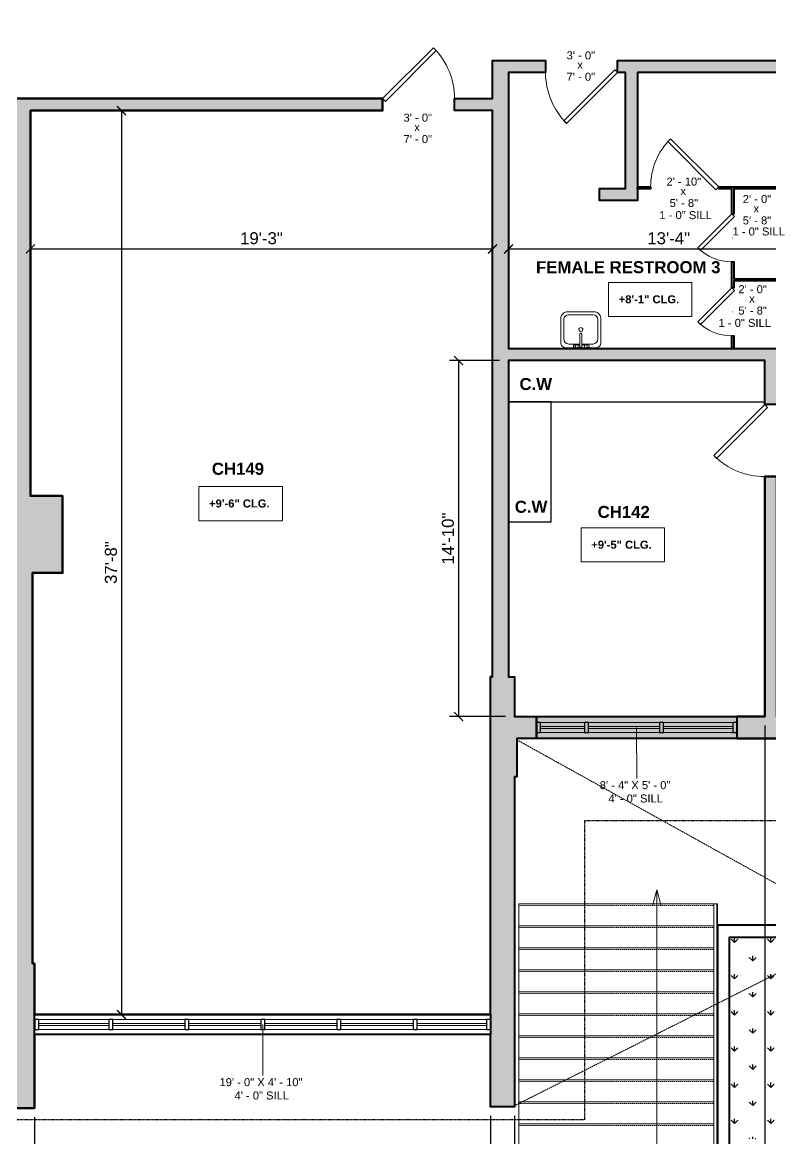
# Model space of a CAD drawing. Header units: inches. Extents: x -2078 to 106214, y -964 to 6385.
# Drawn here: x 26511 to 26885, y 3656 to 4214 of the extents above; entities that cross this region are included whole.
import ezdxf

# ---------------------------------------------------------------- set-up
doc = ezdxf.new("R2010")
doc.units = ezdxf.units.IN
doc.header["$MEASUREMENT"] = 0
doc.linetypes.add('HIDDEN2', pattern=[0.1875, 0.125, -0.0625])
doc.linetypes.add('Overhead 1_16_', pattern=[0.101562, 0.0625, -0.039062])
for name, color, linetype, lineweight in [('A-ANNO', 2, 'Continuous', 5), ('A-ANNO-DIMS', 1, 'Continuous', 9), ('A-CASE', 4, 'Continuous', 9), ('A-DOOR', 1, 'Continuous', 18), ('A-FIXT', 150, 'Continuous', 9), ('A-GLAZ-CURT', 52, 'Continuous', 9), ('A-GLAZ-CWMG', 51, 'Continuous', 9), ('A-HIDDEN', 2, 'HIDDEN2', 18), ('A-RAILING', 4, 'Continuous', 9), ('A-STRS', 4, 'Continuous', 9), ('A-WALL', 3, 'Continuous', 40), ('A-WINDOWS', 2, 'Continuous', 18), ('Q-CASE', 4, 'Continuous', 30)]:
    doc.layers.add(name, color=color, linetype=linetype, lineweight=lineweight)
doc.layers.add('A-HATCH', color=9, linetype='Continuous')
doc.styles.add('Arial_1', font='arial.ttf', dxfattribs={"height": 0.0625})
doc.styles.add('Arial_2', font='arial.ttf', dxfattribs={"height": 3})
doc.styles.add('Arial_B', font='arialbd.ttf', dxfattribs={"height": 4.5})
doc.styles.add('Arial_B_1', font='arialbd.ttf', dxfattribs={"height": 3})
doc.styles.add('JC', font='arial.ttf', dxfattribs={"height": 0.125})
doc.dimstyles.new('JC-DIMS', dxfattribs={"dimtxt": 0.125, "dimasz": 0.09375, "dimexe": 0.09375, "dimexo": 0.09375, "dimgap": 0.046875, "dimtad": 1, "dimdec": 1, "dimzin": 0, "dimdsep": 46, "dimlunit": 4, "dimtxsty": 'JC', "dimblk": 'ARCHTICK', "dimcen": 0.09, "dimclrd": 1, "dimclre": 1, "dimclrt": 256, "dimadec": 0, "dimazin": 0, "dimtfac": 1, "dimtdec": 1, "dimtofl": 0, "dimtmove": 1, "dimatfit": 3, "dimfxl": 1, "dimtolj": 1, "dimtzin": 0, "dimarcsym": 0})

# ---------------------------------------------------------------- blocks, each defined once
blk = doc.blocks.new('JC_DOOR_SINGLE PANEL - SINGLE DOOR-1525208-3RD FL')
at = {"layer": 'A-DOOR', "lineweight": 30}
for p, q in [((-8.87, -27.04), (16.59, -1.59)), ((18, -3), (-7.46, -28.46)), ((16.59, -1.59), (18, -3)), ((-7.46, -28.46), (-8.87, -27.04))]:
    blk.add_line(p, q, dxfattribs=at)
at = {"layer": 'A-DOOR', "lineweight": 9}
blk.add_arc((18, -3), 36, 180, 225, dxfattribs=at)
blk = doc.blocks.new('System Panel - Glazed-1584002-3RD FL')
at = {"layer": 'A-GLAZ-CURT', "lineweight": 18}
for p, q in [((11, 0.5), (-11, 0.5)), ((-11, 0.5), (-11, -0.5)), ((11, -0.5), (11, 0.5)), ((-11, -0.5), (11, -0.5))]:
    blk.add_line(p, q, dxfattribs=at)
blk = doc.blocks.new('JC_DOOR_SINGLE PANEL - SINGLE DOOR-1574504-3RD FL')
at = {"layer": 'A-DOOR', "lineweight": 30}
for p, q in [((-7.46, 28.46), (-8.87, 27.04)), ((18, 3), (-7.46, 28.46)), ((-8.87, 27.04), (16.59, 1.59)), ((16.59, 1.59), (18, 3))]:
    blk.add_line(p, q, dxfattribs=at)
at = {"layer": 'A-DOOR', "lineweight": 9}
blk.add_arc((18, 3), 36, 135, 180, dxfattribs=at)
blk = doc.blocks.new('System Panel - Glazed-1685062-3RD FL')
at = {"layer": 'A-GLAZ-CURT', "lineweight": 18}
for p, q in [((17.5, 0.5), (-17.5, 0.5)), ((-17.5, 0.5), (-17.5, -0.5)), ((17.5, -0.5), (17.5, 0.5)), ((-17.5, -0.5), (17.5, -0.5))]:
    blk.add_line(p, q, dxfattribs=at)
blk = doc.blocks.new('Instance - Opening - 16_ x 24_-1583730-3RD FL')
at = {"layer": 'A-WINDOWS'}
for p, q in [((-50, -5.5), (-50, 5.5)), ((-50, 5.5), (50, 5.5)), ((50, 5.5), (50, -5.5)), ((50, -5.5), (-50, -5.5))]:
    blk.add_line(p, q, dxfattribs=at)
blk = doc.blocks.new('System Panel - Glazed-1584003-3RD FL')
at = {"layer": 'A-GLAZ-CURT', "lineweight": 18}
for p, q in [((17.75, 0.5), (-17.75, 0.5)), ((-17.75, 0.5), (-17.75, -0.5)), ((17.75, -0.5), (17.75, 0.5)), ((-17.75, -0.5), (17.75, -0.5))]:
    blk.add_line(p, q, dxfattribs=at)
blk = doc.blocks.new('System Panel - Glazed-1584004-3RD FL')
at = {"layer": 'A-GLAZ-CURT', "lineweight": 18}
for p, q in [((17.25, 0.5), (-17.25, 0.5)), ((-17.25, 0.5), (-17.25, -0.5)), ((17.25, -0.5), (17.25, 0.5)), ((-17.25, -0.5), (17.25, -0.5))]:
    blk.add_line(p, q, dxfattribs=at)
blk = doc.blocks.new('Rectangular Mullion - 2_5_ x 5_ rectangular-V2-3RD FL')
at = {"layer": 'A-GLAZ-CWMG', "lineweight": 30}
for p, q in [((0, 2.5), (-2, 2.5)), ((-2, 2.5), (-2, -2.5)), ((0, -2.5), (0, 2.5)), ((-2, -2.5), (0, -2.5))]:
    blk.add_line(p, q, dxfattribs=at)
blk = doc.blocks.new('Rectangular Mullion - 2_5_ x 5_ rectangular-V3-3RD FL')
at = {"layer": 'A-GLAZ-CWMG', "lineweight": 30}
for p, q in [((-2, 2.5), (0, 2.5)), ((-2, -2.5), (-2, 2.5)), ((0, 2.5), (0, -2.5)), ((0, -2.5), (-2, -2.5))]:
    blk.add_line(p, q, dxfattribs=at)
blk = doc.blocks.new('Rectangular Mullion - 2_5_ x 5_ rectangular-1583997-3RD FL')
at = {"layer": 'A-GLAZ-CWMG'}
for p, q in [((685.36, -233.93), (663.36, -233.93)), ((685.36, -238.93), (663.36, -238.93))]:
    blk.add_line(p, q, dxfattribs=at)
blk = doc.blocks.new('Rectangular Mullion - 2_5_ x 5_ rectangular-V4-3RD FL')
at = {"layer": 'A-GLAZ-CWMG', "lineweight": 30}
for p, q in [((-1, 2.5), (1, 2.5)), ((-1, -2.5), (-1, 2.5)), ((1, 2.5), (1, -2.5)), ((1, -2.5), (-1, -2.5))]:
    blk.add_line(p, q, dxfattribs=at)
blk = doc.blocks.new('Rectangular Mullion - 2_5_ x 5_ rectangular-1583998-3RD FL')
at = {"layer": 'A-GLAZ-CWMG'}
for p, q in [((722.86, -233.93), (687.36, -233.93)), ((722.86, -238.93), (687.36, -238.93))]:
    blk.add_line(p, q, dxfattribs=at)
blk = doc.blocks.new('Rectangular Mullion - 2_5_ x 5_ rectangular-1583999-3RD FL')
at = {"layer": 'A-GLAZ-CWMG'}
for p, q in [((759.36, -233.93), (724.86, -233.93)), ((759.36, -238.93), (724.86, -238.93))]:
    blk.add_line(p, q, dxfattribs=at)
blk = doc.blocks.new('Instance - Opening - 16_ x 24_-1685098-3RD FL')
at = {"layer": 'A-WINDOWS'}
for p, q in [((-114, -5), (-114, 5)), ((-114, 5), (114, 5)), ((114, 5), (114, -5)), ((114, -5), (-114, -5))]:
    blk.add_line(p, q, dxfattribs=at)
blk = doc.blocks.new('System Panel - Glazed-1685063-3RD FL')
at = {"layer": 'A-GLAZ-CURT', "lineweight": 18}
for p, q in [((18, 0.5), (-18, 0.5)), ((-18, 0.5), (-18, -0.5)), ((18, -0.5), (18, 0.5)), ((-18, -0.5), (18, -0.5))]:
    blk.add_line(p, q, dxfattribs=at)
blk = doc.blocks.new('System Panel - Glazed-1685064-3RD FL')
at = {"layer": 'A-GLAZ-CURT', "lineweight": 18}
for p, q in [((17.375, 0.5), (-17.375, 0.5)), ((-17.375, 0.5), (-17.375, -0.5)), ((17.375, -0.5), (17.375, 0.5)), ((-17.375, -0.5), (17.375, -0.5))]:
    blk.add_line(p, q, dxfattribs=at)
blk = doc.blocks.new('Rectangular Mullion - 2_5_ x 5_ rectangular-1685065-3RD FL')
at = {"layer": 'A-GLAZ-CWMG', "lineweight": 30}
for p, q in [((0, 2.5), (-2, 2.5)), ((-2, 2.5), (-2, -2.5)), ((0, -2.5), (0, 2.5)), ((-2, -2.5), (0, -2.5))]:
    blk.add_line(p, q, dxfattribs=at)
blk = doc.blocks.new('Rectangular Mullion - 2_5_ x 5_ rectangular-1685066-3RD FL')
at = {"layer": 'A-GLAZ-CWMG', "lineweight": 30}
for p, q in [((-2, 2.5), (0, 2.5)), ((-2, -2.5), (-2, 2.5)), ((0, 2.5), (0, -2.5)), ((0, -2.5), (-2, -2.5))]:
    blk.add_line(p, q, dxfattribs=at)
blk = doc.blocks.new('Rectangular Mullion - 2_5_ x 5_ rectangular-1575378-3RD FL')
at = {"layer": 'A-GLAZ-CWMG'}
for p, q in [((206.91, 464.57), (171.91, 464.57)), ((206.91, 459.57), (171.91, 459.57))]:
    blk.add_line(p, q, dxfattribs=at)
blk = doc.blocks.new('Rectangular Mullion - 2_5_ x 5_ rectangular-1685061-3RD FL')
at = {"layer": 'A-GLAZ-CWMG', "lineweight": 30}
for p, q in [((-1, 2.5), (1, 2.5)), ((-1, -2.5), (-1, 2.5)), ((1, 2.5), (1, -2.5)), ((1, -2.5), (-1, -2.5))]:
    blk.add_line(p, q, dxfattribs=at)
blk = doc.blocks.new('Rectangular Mullion - 2_5_ x 5_ rectangular-1573216-3RD FL')
at = {"layer": 'A-GLAZ-CWMG'}
for p, q in [((-474.91, 464.57), (-510.91, 464.57)), ((-474.91, 459.57), (-510.91, 459.57))]:
    blk.add_line(p, q, dxfattribs=at)
blk = doc.blocks.new('Rectangular Mullion - 2_5_ x 5_ rectangular-1587141-3RD FL')
at = {"layer": 'A-GLAZ-CWMG'}
for p, q in [((636.36, -382.43), (601.61, -382.43)), ((636.36, -387.43), (601.61, -387.43))]:
    blk.add_line(p, q, dxfattribs=at)
blk = doc.blocks.new('Top Rail Type - Top Rail_Internal_-1593777-3RD FL')
at = {"layer": 'A-RAILING'}
for p, q in [((750.01, -324.59), (750.01, -467.59)), ((751.51, -467.59), (751.51, -324.59))]:
    blk.add_line(p, q, dxfattribs=at)
at = {"layer": 'A-RAILING', "flags": 128}
for points in [[(750.68, -324.59), (750.76, -324.59), (750.84, -324.59)], [(750.84, -467.59), (750.76, -467.59), (750.68, -467.59)]]:
    blk.add_lwpolyline(points, dxfattribs=at)
blk = doc.blocks.new('Top Rail Type - Top Rail_Internal_-V6-3RD FL')
at = {"layer": 'A-RAILING'}
for p, q in [((751.51, -324.59), (750.01, -324.59)), ((750.01, -324.59), (750.01, -467.59)), ((751.51, -324.59), (751.51, -467.59)), ((751.51, -467.59), (750.01, -467.59))]:
    blk.add_line(p, q, dxfattribs=at)
blk = doc.blocks.new('JC_VANITY SINK - VANITY SINK-1366814-3RD FL')
at = {"layer": 'A-FIXT'}
for p, q in [((8.12, 7.09), (-6.88, 7.09)), ((3.62, 7.09), (-2.88, 7.09)), ((-2.88, 5.59), (0.12, 5.59)), ((0.12, 6.33), (0.12, 0.22)), ((1.12, 6.33), (1.12, 0.22)), ((1.12, 5.59), (3.62, 5.59)), ((-9.38, 4.59), (-9.38, -6.91)), ((-7.88, 2.72), (-7.88, -6.91)), ((0.12, 5.22), (-5.38, 5.22)), ((6.62, 5.22), (1.12, 5.22)), ((9.12, -6.91), (9.12, 2.72)), ((10.62, -6.91), (10.62, 4.59)), ((-6.06, -10.91), (7.3, -10.91)), ((-5.38, -9.41), (6.62, -9.41))]:
    blk.add_line(p, q, dxfattribs=at)
for centre, radius, start, end in [((-6.88, 4.59), 2.5, 90, 180), ((-2.88, 6.34), 0.75, 90, 270), ((-1.88, 6.34), 0.75, 360, 180), ((-1.88, 6.34), 0.75, 180, 0), ((0.62, 6.33), 0.5, 360, 180), ((2.62, 6.34), 0.75, 360, 180), ((2.62, 6.34), 0.75, 180, 360), ((3.62, 6.34), 0.75, 270, 90), ((8.12, 4.59), 2.5, 360, 90), ((-5.38, 2.72), 2.5, 90, 180), ((0.62, 0.22), 0.5, 180, 0), ((6.62, 2.72), 2.5, 0, 90), ((0.62, -2), 1, 360, 180), ((0.62, -2), 1, 180, 0), ((-5.91, -7.4), 3.51, 171.8503, 267.5498), ((-5.38, -6.91), 2.5, 180, 270), ((6.62, -6.91), 2.5, 270, 0), ((7.15, -7.4), 3.51, 272.4502, 8.1497)]:
    blk.add_arc(centre, radius, start, end, dxfattribs=at)
blk = doc.blocks.new('JC_SINGLE DOOR-NO TRIM - SINGLE DOOR-1686911-3RD FL')
at = {"layer": 'A-DOOR', "lineweight": 30}
for p, q in [((-4.97, 17.47), (-6.38, 16.06)), ((12, 0.5), (-4.97, 17.47)), ((-6.38, 16.06), (10.59, -0.91)), ((10.59, -0.91), (12, 0.5))]:
    blk.add_line(p, q, dxfattribs=at)
at = {"layer": 'A-DOOR', "lineweight": 9}
blk.add_arc((12, 0.5), 24, 135, 180, dxfattribs=at)
blk = doc.blocks.new('JC_SINGLE DOOR-NO TRIM - SINGLE DOOR-1694835-3RD FL')
at = {"layer": 'A-DOOR', "lineweight": 30}
for p, q in [((-7.04, 24.54), (-8.46, 23.13)), ((-8.46, 23.13), (15.59, -0.91)), ((17, 0.5), (-7.04, 24.54)), ((15.59, -0.91), (17, 0.5))]:
    blk.add_line(p, q, dxfattribs=at)
at = {"layer": 'A-DOOR', "lineweight": 9}
blk.add_arc((17, 0.5), 34, 135, 180, dxfattribs=at)
blk = doc.blocks.new('Casework 28 - Casework 10-1695143-3RD FL')
at = {"layer": 'Q-CASE'}
for p, q in [((-550.13, -175.67), (-678.13, -175.67)), ((-678.13, -175.67), (-678.13, -196.26)), ((-550.13, -196.26), (-550.13, -175.67)), ((-678.13, -196.26), (-550.13, -196.26))]:
    blk.add_line(p, q, dxfattribs=at)
blk = doc.blocks.new('Casework 29 - Casework 10-1695211-3RD FL')
at = {"layer": 'Q-CASE'}
for p, q in [((-619.95, -178.4), (-679.97, -178.4)), ((-679.97, -178.4), (-679.97, -199.67)), ((-619.95, -199.67), (-619.95, -178.4)), ((-679.97, -199.67), (-619.95, -199.67))]:
    blk.add_line(p, q, dxfattribs=at)
blk = doc.blocks.new('_ArchTick')
at = {"color": 0, "linetype": 'ByBlock', "const_width": 0.15}
blk.add_lwpolyline([(-0.5, -0.5), (0.5, 0.5)], dxfattribs=at)
blk = doc.blocks.new('*D775')
at = {"layer": 'A-ANNO-DIMS', "color": 1, "lineweight": -2, "transparency": 16777216}
for p, q in [((26882.32, 3862.52), (26882.32, 3379.5)), ((26757.32, 3667.5), (26757.32, 3379.5)), ((26757.32, 3384), (26882.32, 3384))]:
    blk.add_line(p, q, dxfattribs=at)
at = {"layer": 'Defpoints', "color": 0, "transparency": 16777216}
for p in [(26882.32, 3867.02), (26757.32, 3672), (26882.32, 3384)]:
    blk.add_point(p, dxfattribs=at)
at = {"layer": 'A-ANNO-DIMS', "color": 1, "lineweight": -2, "transparency": 16777216, "xscale": 4.5, "yscale": 4.5, "zscale": 4.5, "rotation": 180}
blk.add_blockref('_ArchTick', (26757.32, 3384), dxfattribs=at)
at = {"layer": 'A-ANNO-DIMS', "color": 1, "lineweight": -2, "transparency": 16777216, "xscale": 4.5, "yscale": 4.5, "zscale": 4.5}
blk.add_blockref('_ArchTick', (26882.32, 3384), dxfattribs=at)
at = {"layer": 'A-ANNO-DIMS', "transparency": 16777216, "insert": (26819.82, 3389.32), "char_height": 6, "width": 0.4874, "attachment_point": 5, "style": 'JC'}
blk.add_mtext('\\A1;10\'-5"', dxfattribs=at)
blk = doc.blocks.new('*D777')
at = {"layer": 'A-ANNO-DIMS', "color": 1, "lineweight": -2, "transparency": 16777216}
for p, q in [((26745.32, 3667.5), (26745.32, 3379.5)), ((26517.32, 3666.69), (26517.32, 3379.5)), ((26517.32, 3384), (26745.32, 3384))]:
    blk.add_line(p, q, dxfattribs=at)
at = {"layer": 'Defpoints', "color": 0, "transparency": 16777216}
for p in [(26517.32, 3671.19), (26745.32, 3672), (26745.32, 3384)]:
    blk.add_point(p, dxfattribs=at)
at = {"layer": 'A-ANNO-DIMS', "color": 1, "lineweight": -2, "transparency": 16777216, "xscale": 4.5, "yscale": 4.5, "zscale": 4.5, "rotation": 180}
blk.add_blockref('_ArchTick', (26517.32, 3384), dxfattribs=at)
at = {"layer": 'A-ANNO-DIMS', "color": 1, "lineweight": -2, "transparency": 16777216, "xscale": 4.5, "yscale": 4.5, "zscale": 4.5}
blk.add_blockref('_ArchTick', (26745.32, 3384), dxfattribs=at)
at = {"layer": 'A-ANNO-DIMS', "transparency": 16777216, "insert": (26631.32, 3389.32), "char_height": 6, "width": 0.4874, "attachment_point": 5, "style": 'JC'}
blk.add_mtext("\\A1;19'", dxfattribs=at)
blk = doc.blocks.new('*D805')
at = {"layer": 'A-ANNO-DIMS', "color": 1, "lineweight": -2, "transparency": 16777216}
for p, q in [((26754.32, 4102.01), (26754.32, 4096.36)), ((26754.32, 4100.86), (26914.32, 4100.86)), ((26914.32, 4102.01), (26914.32, 4096.36))]:
    blk.add_line(p, q, dxfattribs=at)
at = {"layer": 'Defpoints', "color": 0, "transparency": 16777216}
for p in [(26754.32, 4106.51), (26914.32, 4106.51), (26914.32, 4100.86)]:
    blk.add_point(p, dxfattribs=at)
at = {"layer": 'A-ANNO-DIMS', "color": 1, "lineweight": -2, "transparency": 16777216, "xscale": 4.5, "yscale": 4.5, "zscale": 4.5, "rotation": 180}
blk.add_blockref('_ArchTick', (26754.32, 4100.86), dxfattribs=at)
at = {"layer": 'A-ANNO-DIMS', "color": 1, "lineweight": -2, "transparency": 16777216, "xscale": 4.5, "yscale": 4.5, "zscale": 4.5}
blk.add_blockref('_ArchTick', (26914.32, 4100.86), dxfattribs=at)
at = {"layer": 'A-ANNO-DIMS', "transparency": 16777216, "insert": (26834.32, 4106.17), "char_height": 6, "width": 0.4874, "attachment_point": 5, "style": 'JC'}
blk.add_mtext('\\A1;13\'-4"', dxfattribs=at)
blk = doc.blocks.new('*D813')
at = {"layer": 'A-ANNO-DIMS', "color": 1, "lineweight": -2, "transparency": 16777216}
for p, q in [((26515.32, 4102.01), (26515.32, 4096.36)), ((26515.32, 4100.86), (26746.32, 4100.86)), ((26746.32, 4102.01), (26746.32, 4096.36))]:
    blk.add_line(p, q, dxfattribs=at)
at = {"layer": 'Defpoints', "color": 0, "transparency": 16777216}
for p in [(26515.32, 4106.51), (26746.32, 4106.51), (26746.32, 4100.86)]:
    blk.add_point(p, dxfattribs=at)
at = {"layer": 'A-ANNO-DIMS', "color": 1, "lineweight": -2, "transparency": 16777216, "xscale": 4.5, "yscale": 4.5, "zscale": 4.5, "rotation": 180}
blk.add_blockref('_ArchTick', (26515.32, 4100.86), dxfattribs=at)
at = {"layer": 'A-ANNO-DIMS', "color": 1, "lineweight": -2, "transparency": 16777216, "xscale": 4.5, "yscale": 4.5, "zscale": 4.5}
blk.add_blockref('_ArchTick', (26746.32, 4100.86), dxfattribs=at)
at = {"layer": 'A-ANNO-DIMS', "transparency": 16777216, "insert": (26630.82, 4106.17), "char_height": 6, "width": 0.4874, "attachment_point": 5, "style": 'JC'}
blk.add_mtext('\\A1;19\'-3"', dxfattribs=at)
blk = doc.blocks.new('*D829')
at = {"layer": 'A-ANNO-DIMS', "color": 1, "lineweight": -2, "transparency": 16777216}
for p, q in [((26749.82, 4045.02), (26724.85, 4045.02)), ((26729.35, 4045.02), (26729.35, 3867.02)), ((26752.82, 3867.02), (26724.85, 3867.02))]:
    blk.add_line(p, q, dxfattribs=at)
at = {"layer": 'Defpoints', "color": 0, "transparency": 16777216}
for p in [(26754.32, 4045.02), (26729.35, 3867.02), (26757.32, 3867.02)]:
    blk.add_point(p, dxfattribs=at)
at = {"layer": 'A-ANNO-DIMS', "color": 1, "lineweight": -2, "transparency": 16777216, "xscale": 4.5, "yscale": 4.5, "zscale": 4.5}
for p, rotation in [((26729.35, 4045.02), 90), ((26729.35, 3867.02), 270)]:
    blk.add_blockref('_ArchTick', p, dxfattribs=dict(at, rotation=rotation))
at = {"layer": 'A-ANNO-DIMS', "transparency": 16777216, "insert": (26724.04, 3956.02), "char_height": 6, "width": 0.5739, "attachment_point": 5, "rotation": 90, "style": 'JC'}
blk.add_mtext('\\A1;14\'-10"', dxfattribs=at)
blk = doc.blocks.new('*D707')
at = {"layer": 'A-ANNO-DIMS', "color": 1, "lineweight": -2, "transparency": 16777216}
for p, q in [((26562.06, 4170.02), (26556.41, 4170.02)), ((26560.91, 4170.02), (26560.91, 3718.02)), ((26562.06, 3718.02), (26556.41, 3718.02))]:
    blk.add_line(p, q, dxfattribs=at)
at = {"layer": 'Defpoints', "color": 0, "transparency": 16777216}
for p in [(26566.56, 4170.02), (26560.91, 3718.02), (26566.56, 3718.02)]:
    blk.add_point(p, dxfattribs=at)
at = {"layer": 'A-ANNO-DIMS', "color": 1, "lineweight": -2, "transparency": 16777216, "xscale": 4.5, "yscale": 4.5, "zscale": 4.5}
for p, rotation in [((26560.91, 4170.02), 90), ((26560.91, 3718.02), 270)]:
    blk.add_blockref('_ArchTick', p, dxfattribs=dict(at, rotation=rotation))
at = {"layer": 'A-ANNO-DIMS', "transparency": 16777216, "insert": (26555.59, 3944.02), "char_height": 6, "width": 0.4874, "attachment_point": 5, "rotation": 90, "style": 'JC'}
blk.add_mtext('\\A1;37\'-8"', dxfattribs=at)
blk = doc.blocks.new('*D847')
at = {"layer": 'A-ANNO-DIMS', "color": 1, "lineweight": -2, "transparency": 16777216}
for p, q in [((27133.76, 4411.52), (27133.76, 3338.45)), ((25168.76, 3666.42), (25168.76, 3338.45)), ((25168.76, 3342.95), (27133.76, 3342.95))]:
    blk.add_line(p, q, dxfattribs=at)
at = {"layer": 'Defpoints', "color": 0, "transparency": 16777216}
for p in [(27133.76, 4416.02), (25168.76, 3670.92), (27133.76, 3342.95)]:
    blk.add_point(p, dxfattribs=at)
at = {"layer": 'A-ANNO-DIMS', "color": 1, "lineweight": -2, "transparency": 16777216, "xscale": 4.5, "yscale": 4.5, "zscale": 4.5, "rotation": 180}
blk.add_blockref('_ArchTick', (25168.76, 3342.95), dxfattribs=at)
at = {"layer": 'A-ANNO-DIMS', "color": 1, "lineweight": -2, "transparency": 16777216, "xscale": 4.5, "yscale": 4.5, "zscale": 4.5}
blk.add_blockref('_ArchTick', (27133.76, 3342.95), dxfattribs=at)
at = {"layer": 'A-ANNO-DIMS', "transparency": 16777216, "insert": (26151.26, 3348.27), "char_height": 6, "width": 0.5739, "attachment_point": 5, "style": 'JC'}
blk.add_mtext('\\A1;163\'-9"', dxfattribs=at)
blk = doc.blocks.new('JC- existing door Tag_quad - JC- existing door Tag_quad-839775-3RD FL')
at = {"layer": 'A-ANNO', "insert": (-0.0234, 0.0378), "char_height": 0.0625, "width": 0.0505, "attachment_point": 1, "style": 'Arial_1', "bg_fill": 2}
blk.add_mtext('x', dxfattribs=at)

msp = doc.modelspace()

# ---------------------------------------------------------------- hatches: boundary and pattern name
at = {"layer": 'A-HATCH'}
h = msp.add_hatch(color=256, dxfattribs=at)
h.dxf.hatch_style = 1
h.paths.add_polyline_path([(26517.316, 3708.021), (26517.441, 3718.021), (26517.316, 3718.021), (26517.316, 3743.612), (26516.316, 3743.612), (26516.316, 3938.88), (26531.391, 3938.88), (26531.391, 3977.362), (26516.316, 3977.362), (26515.316, 3977.362), (26515.316, 4170.021), (26691.316, 4170.021), (26691.316, 4176.021), (26479.816, 4176.021), (26479.816, 4170.021), (26507.316, 4170.021), (26507.316, 3743.612), (26505.316, 3743.612), (26505.316, 3671.186), (26517.316, 3671.186)])
h.paths.add_polyline_path([(26277.816, 3718.021), (26277.316, 3718.021), (26277.316, 3744.696), (26271.316, 3744.696), (26271.316, 3743.612), (26265.316, 3743.612), (26265.316, 3671.186), (26277.316, 3671.186), (26277.316, 3708.021), (26277.816, 3708.021)])
h = msp.add_hatch(color=256, dxfattribs=at)
h.dxf.hatch_style = 1
h.paths.add_polyline_path([(26902.316, 3867.021), (26888.316, 3867.021), (26888.316, 3978.633), (26888.316, 3987.021), (26882.316, 3987.021), (26882.316, 3867.021), (26868.316, 3867.021), (26868.316, 3856.021), (26902.316, 3856.021)])
h = msp.add_hatch(dxfattribs=at)
h.set_pattern_fill('FP_2', color=254, scale=64, style=0, pattern_type=2)
h.set_pattern_definition([(90, (26106.959, 4097.954), (-9.051, 9.051), [2.4, -15.702]), (45, (26106.959, 4097.954), (-9.05097, 9.05097), [2.4, -10.4]), (135, (26106.959, 4097.954), (-9.05097, -9.05097), [2.4, -10.4])])
h.paths.add_polyline_path([(27059.65, 3644.771), (27059.893, 3644.771), (27059.893, 3649.21), (27133.316, 3649.21), (27133.316, 3750.766), (27057.106, 3750.766), (27057.106, 3792.12), (26997.106, 3792.12), (26997.106, 3756.766), (26864.717, 3756.766), (26864.717, 3655.923), (26951.643, 3655.923), (26951.643, 3644.771), (27049.308, 3644.771)])

# ---------------------------------------------------------------- linework, layer by layer
at = {"layer": 'A-ANNO'}
for p, q in [((26866.316, 4106.459), (26866.303, 4106.459)), ((26866.316, 4069.459), (26866.303, 4069.459)), ((26818.316, 3861.521), (26818.38, 3836.098)), ((26828.357, 3780.465), (26826.214, 3772.465)), ((26828.357, 3780.465), (26830.501, 3772.465)), ((26828.357, 3780.465), (26828.357, 3636.921)), ((26631.441, 3713.021), (26631.505, 3687.598))]:
    msp.add_line(p, q, dxfattribs=at)
at = {"layer": 'A-ANNO', "flags": 128}
for points in [[(26804.242, 4084.141), (26845.978, 4084.141), (26845.978, 4067.073), (26804.242, 4067.073)], [(26599.533, 3982.048), (26641.269, 3982.048), (26641.269, 3964.98), (26599.533, 3964.98)], [(26790.525, 3961.431), (26832.261, 3961.431), (26832.261, 3944.362), (26790.525, 3944.362)]]:
    msp.add_lwpolyline(points, close=True, dxfattribs=at)
at = {"layer": 'A-HIDDEN'}
for p, q in [((27122.316, 3856.442), (26757.316, 3672.509)), ((26758.449, 3855.421), (27138.04, 3644.771))]:
    msp.add_line(p, q, dxfattribs=at)
at = {"layer": 'A-STRS'}
for p, q in [((26856.967, 3773.362), (26759.449, 3773.362)), ((26759.449, 3773.362), (26759.449, 3762.362)), ((26858.717, 3773.362), (26858.467, 3773.362)), ((26858.717, 3773.362), (26858.717, 3762.766)), ((26759.449, 3762.362), (26759.449, 3751.362)), ((26856.967, 3762.362), (26759.449, 3762.362)), ((26858.717, 3762.362), (26858.467, 3762.362)), ((26759.449, 3751.362), (26759.449, 3740.362)), ((26856.967, 3751.362), (26759.449, 3751.362)), ((26858.717, 3751.362), (26858.467, 3751.362)), ((26759.449, 3740.362), (26759.449, 3729.362)), ((26856.967, 3740.362), (26759.449, 3740.362)), ((26858.717, 3740.362), (26858.467, 3740.362)), ((26759.449, 3729.362), (26759.449, 3718.362)), ((26856.967, 3729.362), (26759.449, 3729.362)), ((26858.717, 3729.362), (26858.467, 3729.362)), ((26759.449, 3718.362), (26759.449, 3707.362)), ((26856.967, 3718.362), (26759.449, 3718.362)), ((26858.717, 3718.362), (26858.467, 3718.362)), ((26759.449, 3707.362), (26759.449, 3696.362)), ((26856.967, 3707.362), (26759.449, 3707.362)), ((26858.717, 3707.362), (26858.467, 3707.362)), ((26759.449, 3696.362), (26759.449, 3685.362)), ((26856.967, 3696.362), (26759.449, 3696.362)), ((26858.717, 3696.362), (26858.467, 3696.362)), ((26759.449, 3685.362), (26759.449, 3674.362)), ((26856.967, 3685.362), (26759.449, 3685.362)), ((26858.717, 3685.362), (26858.467, 3685.362)), ((26759.449, 3674.362), (26759.449, 3663.362)), ((26856.967, 3674.362), (26759.449, 3674.362)), ((26858.717, 3674.362), (26858.467, 3674.362)), ((26759.449, 3663.362), (26759.449, 3652.362)), ((26856.967, 3663.362), (26759.449, 3663.362)), ((26858.717, 3663.362), (26858.467, 3663.362))]:
    msp.add_line(p, q, dxfattribs=at)
at = {"layer": 'A-STRS', "linetype": 'Overhead 1_16_'}
for p, q in [((26856.967, 3772.612), (26759.449, 3772.612)), ((26858.717, 3772.612), (26858.467, 3772.612)), ((26856.967, 3761.612), (26759.449, 3761.612)), ((26858.717, 3761.612), (26858.467, 3761.612)), ((26856.967, 3750.612), (26759.449, 3750.612)), ((26858.717, 3750.612), (26858.467, 3750.612)), ((26856.967, 3739.612), (26759.449, 3739.612)), ((26858.717, 3739.612), (26858.467, 3739.612)), ((26856.967, 3728.612), (26759.449, 3728.612)), ((26858.717, 3728.612), (26858.467, 3728.612)), ((26856.967, 3717.612), (26759.449, 3717.612)), ((26858.717, 3717.612), (26858.467, 3717.612)), ((26856.967, 3706.612), (26759.449, 3706.612)), ((26858.717, 3706.612), (26858.467, 3706.612)), ((26856.967, 3695.612), (26759.449, 3695.612)), ((26858.717, 3695.612), (26858.467, 3695.612)), ((26856.967, 3684.612), (26759.449, 3684.612)), ((26858.717, 3684.612), (26858.467, 3684.612)), ((26856.967, 3673.612), (26759.449, 3673.612)), ((26858.717, 3673.612), (26858.467, 3673.612)), ((26856.967, 3662.612), (26759.449, 3662.612)), ((26858.717, 3662.612), (26858.467, 3662.612))]:
    msp.add_line(p, q, dxfattribs=at)
at = {"layer": 'A-WALL'}
for p, q in [((26818.805, 4130.897), (26818.805, 4131.897)), ((26865.816, 4051.021), (26866.816, 4051.021))]:
    msp.add_line(p, q, dxfattribs=at)
at = {"layer": 'A-WALL', "lineweight": 60}
for p, q in [((26768.316, 3856.021), (26768.316, 3867.021)), ((26868.316, 3856.021), (26902.316, 3856.021))]:
    msp.add_line(p, q, dxfattribs=at)
msp.add_lwpolyline([(27122.316, 3867.021), (26902.316, 3867.021), (26888.316, 3867.021), (26888.316, 3987.021), (26882.316, 3987.021), (26882.316, 3867.021), (26868.316, 3867.021)], dxfattribs=at)
at = {"layer": 'A-WALL'}
for points in [[(26746.321, 3887.095), (26745.449, 3887.095), (26745.449, 3886.996)], [(27134.316, 3822.065), (27137.447, 3822.065), (27137.447, 3756.766), (27063.106, 3756.766), (27063.106, 3798.12), (26991.106, 3798.12), (26991.106, 3762.766), (26858.717, 3762.766), (26858.717, 3651.923), (26864.717, 3651.923), (26864.717, 3655.923), (26864.717, 3756.766), (26997.106, 3756.766), (26997.106, 3792.12), (27057.106, 3792.12), (27057.106, 3750.766), (27133.316, 3750.766), (27138.04, 3750.766), (27143.447, 3750.766), (27143.447, 3828.065), (27134.316, 3828.065)], [(26745.316, 3708.021), (26517.441, 3708.021), (26517.441, 3718.021)]]:
    msp.add_lwpolyline(points, dxfattribs=at)

# ---------------------------------------------------------------- block references
at = {"layer": 'A-CASE'}
msp.add_blockref('Casework 28 - Casework 10-1695143-3RD FL', (27432.45, 4220.689), dxfattribs=at)
at = {"layer": 'A-CASE', "rotation": 270.0000000000001}
msp.add_blockref('Casework 29 - Casework 10-1695211-3RD FL', (26953.987, 3344.465), dxfattribs=at)
at = {"layer": 'A-DOOR'}
for name, p, rotation in [('JC_DOOR_SINGLE PANEL - SINGLE DOOR-1525208-3RD FL', (26709.316, 4173.021), 180), ('JC_SINGLE DOOR-NO TRIM - SINGLE DOOR-1686911-3RD FL', (26866.316, 4106.459), 89.99999999999986), ('JC_SINGLE DOOR-NO TRIM - SINGLE DOOR-1686911-3RD FL', (26866.316, 4069.459), 89.99999999999986), ('JC_DOOR_SINGLE PANEL - SINGLE DOOR-1574504-3RD FL', (26885.316, 4005.021), 89.99999999999993)]:
    msp.add_blockref(name, p, dxfattribs=dict(at, rotation=rotation))
for name, p in [('JC_DOOR_SINGLE PANEL - SINGLE DOOR-1525208-3RD FL', (26790.805, 4192.021)), ('JC_SINGLE DOOR-NO TRIM - SINGLE DOOR-1694835-3RD FL', (26842.311, 4131.397))]:
    msp.add_blockref(name, p, dxfattribs=at)
at = {"layer": 'A-FIXT', "rotation": 180}
msp.add_blockref('JC_VANITY SINK - VANITY SINK-1366814-3RD FL', (26791.041, 4058.543), dxfattribs=at)
at = {"layer": 'A-GLAZ-CURT'}
for name, p in [('System Panel - Glazed-1584002-3RD FL', (26781.316, 3861.521)), ('System Panel - Glazed-1584003-3RD FL', (26812.066, 3861.521)), ('System Panel - Glazed-1584004-3RD FL', (26849.066, 3861.521)), ('System Panel - Glazed-1685062-3RD FL', (26537.066, 3713.021)), ('System Panel - Glazed-1685063-3RD FL', (26574.566, 3713.021)), ('System Panel - Glazed-1685063-3RD FL', (26612.566, 3713.021)), ('System Panel - Glazed-1685063-3RD FL', (26650.566, 3713.021)), ('System Panel - Glazed-1685063-3RD FL', (26688.566, 3713.021)), ('System Panel - Glazed-1685064-3RD FL', (26725.941, 3713.021))]:
    msp.add_blockref(name, p, dxfattribs=at)
at = {"layer": 'A-GLAZ-CWMG', "rotation": 180}
for name, p in [('Rectangular Mullion - 2_5_ x 5_ rectangular-V2-3RD FL', (26768.316, 3861.521)), ('Rectangular Mullion - 2_5_ x 5_ rectangular-1685065-3RD FL', (26517.566, 3713.021))]:
    msp.add_blockref(name, p, dxfattribs=at)
at = {"layer": 'A-GLAZ-CWMG'}
for name, p in [('Rectangular Mullion - 2_5_ x 5_ rectangular-1583997-3RD FL', (26106.959, 4097.954)), ('Rectangular Mullion - 2_5_ x 5_ rectangular-1583998-3RD FL', (26106.959, 4097.954)), ('Rectangular Mullion - 2_5_ x 5_ rectangular-1583999-3RD FL', (26106.959, 4097.954)), ('Rectangular Mullion - 2_5_ x 5_ rectangular-1575378-3RD FL', (26347.659, 3250.954)), ('Rectangular Mullion - 2_5_ x 5_ rectangular-1573216-3RD FL', (27067.48, 3250.954)), ('Rectangular Mullion - 2_5_ x 5_ rectangular-1573216-3RD FL', (27105.48, 3250.954)), ('Rectangular Mullion - 2_5_ x 5_ rectangular-1573216-3RD FL', (27143.48, 3250.954)), ('Rectangular Mullion - 2_5_ x 5_ rectangular-1573216-3RD FL', (27181.48, 3250.954)), ('Rectangular Mullion - 2_5_ x 5_ rectangular-1587141-3RD FL', (26106.959, 4097.954))]:
    msp.add_blockref(name, p, dxfattribs=at)
at = {"layer": 'A-GLAZ-CWMG', "extrusion": (0, 0, -1), "rotation": 180}
for name, p in [('Rectangular Mullion - 2_5_ x 5_ rectangular-V4-3RD FL', (-26793.316, 3861.521)), ('Rectangular Mullion - 2_5_ x 5_ rectangular-V4-3RD FL', (-26830.816, 3861.521)), ('Rectangular Mullion - 2_5_ x 5_ rectangular-V3-3RD FL', (-26868.316, 3861.521)), ('Rectangular Mullion - 2_5_ x 5_ rectangular-1685061-3RD FL', (-26555.566, 3713.021)), ('Rectangular Mullion - 2_5_ x 5_ rectangular-1685061-3RD FL', (-26593.566, 3713.021)), ('Rectangular Mullion - 2_5_ x 5_ rectangular-1685061-3RD FL', (-26631.566, 3713.021)), ('Rectangular Mullion - 2_5_ x 5_ rectangular-1685061-3RD FL', (-26669.566, 3713.021)), ('Rectangular Mullion - 2_5_ x 5_ rectangular-1685061-3RD FL', (-26707.566, 3713.021)), ('Rectangular Mullion - 2_5_ x 5_ rectangular-1685066-3RD FL', (-26745.316, 3713.021))]:
    msp.add_blockref(name, p, dxfattribs=at)
at = {"layer": 'A-RAILING'}
for name in ['Top Rail Type - Top Rail_Internal_-1593777-3RD FL', 'Top Rail Type - Top Rail_Internal_-V6-3RD FL']:
    msp.add_blockref(name, (26106.959, 4097.954), dxfattribs=at)
at = {"layer": 'A-WINDOWS', "rotation": 180}
for name, p in [('Instance - Opening - 16_ x 24_-1583730-3RD FL', (26818.316, 3861.521)), ('Instance - Opening - 16_ x 24_-1685098-3RD FL', (26631.441, 3713.021))]:
    msp.add_blockref(name, p, dxfattribs=at)

# ---------------------------------------------------------------- texts
at = {"layer": 'A-ANNO', "attachment_point": 1}
for s, insert, char_height, width, style in [('1 - 0" SILL', (26829.668, 4119.776), 4, 28.57868, 'Arial_2'), ('1 - 0" SILL', (26866.232, 4111.601), 4, 28.57868, 'Arial_2'), ('FEMALE RESTROOM 3', (26768.021, 4094.743), 6, 104.838, 'Arial_B'), ('+8\'-1" CLG.', (26809.362, 4077.688), 4, 37.976, 'Arial_B_1'), ('1 - 0" SILL', (26859.245, 4065.903), 4, 28.57868, 'Arial_2'), ('C.W', (26759.761, 4036.328), 6, 19.796, 'Arial_B'), ('CH149', (26606.015, 3993.94), 6, 75.346, 'Arial_B'), ('+9\'-6" CLG.', (26604.653, 3975.595), 4, 37.976, 'Arial_B_1'), ('C.W', (26757.417, 3974.954), 6, 19.796, 'Arial_B'), ('CH142', (26798.822, 3972.37), 6, 94.132, 'Arial_B'), ('+9\'-5" CLG.', (26795.645, 3954.977), 4, 37.976, 'Arial_B_1'), ('8\' - 4" X 5\' - 0"', (26799.873, 3834.764), 4, 44.642, 'Arial_2'), ('4\' - 0" SILL', (26804.206, 3828.098), 4, 34.138, 'Arial_2'), ('19\' - 0" X 4\' - 10"', (26609.835, 3686.264), 4, 52.318, 'Arial_2'), ('4\' - 0" SILL', (26617.335, 3679.598), 4, 34.138, 'Arial_2')]:
    msp.add_mtext(s, dxfattribs=dict(at, insert=insert, char_height=char_height, width=width, style=style))

# ---------------------------------------------------------------- dimensions: what is measured, and where the dimension line sits
at = {"layer": 'A-ANNO-DIMS'}
for base, p1, p2, picture, middle in [((27133.759, 3342.954), (25168.759, 3670.92), (27133.759, 4416.021), '*D847', (26151.259, 3348.27)), ((26746.316, 4100.858), (26515.316, 4106.514), (26746.316, 4106.514), '*D813', (26630.816, 4106.173)), ((26914.316, 4100.858), (26754.316, 4106.514), (26914.316, 4106.514), '*D805', (26834.316, 4106.173)), ((26882.316, 3384.003), (26757.316, 3671.996), (26882.316, 3867.021), '*D775', (26819.816, 3389.317)), ((26745.316, 3384.003), (26517.316, 3671.186), (26745.316, 3671.996), '*D777', (26631.316, 3389.317))]:
    dim = msp.add_linear_dim(base=base, p1=p1, p2=p2, dimstyle='JC-DIMS', dxfattribs=at)
    dim.commit()
    dim.dimension.update_dxf_attribs({"geometry": picture, "text_midpoint": middle})
for base, p1, p2, picture, middle in [((26560.905, 3718.021), (26566.562, 4170.021), (26566.562, 3718.021), '*D707', (26555.59, 3944.021)), ((26729.349, 3867.021), (26754.316, 4045.021), (26757.316, 3867.021), '*D829', (26724.036, 3956.021))]:
    dim = msp.add_linear_dim(base=base, p1=p1, p2=p2, angle=90, dimstyle='JC-DIMS', dxfattribs=at)
    dim.commit()
    dim.dimension.update_dxf_attribs({"geometry": picture, "text_midpoint": middle})

# ---------------------------------------------------------------- next in the draw order: block references
at = {"layer": 'A-ANNO', "xscale": 64, "yscale": 64, "zscale": 64}
for p in [(26790.182, 4192.51), (26708.693, 4161.369), (26841.688, 4129.397), (26878.224, 4120.678), (26876.042, 4075.606)]:
    msp.add_blockref('JC- existing door Tag_quad - JC- existing door Tag_quad-839775-3RD FL', p, dxfattribs=at)

# ---------------------------------------------------------------- next in the draw order: hatches: boundary and pattern name
at = {"layer": 'A-HATCH'}
h = msp.add_hatch(color=256, dxfattribs=at)
h.dxf.hatch_style = 1
h.paths.add_polyline_path([(26926.316, 4169.021), (26968.316, 4169.021), (26968.316, 4175.021), (26926.316, 4175.021), (26926.316, 4195.021), (26808.805, 4195.021), (26808.805, 4189.021), (26812.805, 4189.021), (26812.805, 4131.1), (26799.694, 4131.1), (26799.694, 4125.1), (26818.805, 4125.1), (26818.805, 4130.897), (26825.311, 4130.897), (26825.311, 4131.897), (26818.805, 4131.897), (26818.805, 4189.021), (26914.316, 4189.021), (26914.316, 4131.897), (26914.316, 4084.897), (26914.316, 4051.021), (26866.816, 4051.021), (26866.816, 4057.459), (26865.816, 4057.459), (26865.816, 4051.021), (26754.316, 4051.021), (26754.316, 4189.021), (26772.805, 4189.021), (26772.805, 4195.021), (26746.316, 4195.021), (26746.316, 4176.021), (26727.316, 4176.021), (26727.316, 4170.021), (26746.316, 4170.021), (26746.316, 3886.996), (26745.316, 3886.996), (26745.316, 3718.021), (26745.441, 3718.021), (26745.441, 3708.021), (26745.316, 3708.021), (26745.316, 3671.996), (26757.316, 3671.996), (26757.316, 3836.845), (26758.449, 3836.845), (26758.449, 3856.021), (26768.316, 3856.021), (26868.316, 3856.021), (26868.316, 3867.021), (26768.316, 3867.021), (26757.316, 3867.021), (26757.316, 3886.996), (26754.316, 3886.996), (26754.316, 4045.021), (26882.316, 4045.021), (26882.316, 4023.021), (26888.316, 4023.021), (26888.316, 4045.021), (26926.316, 4045.021)])

# ---------------------------------------------------------------- next in the draw order: linework, layer by layer
at = {"layer": 'A-HIDDEN', "lineweight": 30}
msp.add_lwpolyline([(27159.634, 3814.961), (26792.316, 3814.961), (26792.316, 3665.436), (25143.754, 3665.436), (25143.754, 4613.942), (27159.634, 4613.942)], close=True, dxfattribs=at)
at = {"layer": 'A-WALL'}
for points in [[(26888.316, 4023.021), (26882.316, 4023.021), (26882.316, 4045.021), (26754.316, 4045.021), (26754.316, 3886.996), (26757.316, 3886.996), (26757.316, 3867.021), (26768.316, 3867.021), (26868.316, 3867.021), (26868.316, 3856.021), (26768.316, 3856.021), (26758.449, 3856.021), (26758.449, 3836.845), (26757.316, 3836.845), (26757.316, 3671.996), (26745.316, 3671.996), (26745.316, 3708.021), (26745.441, 3708.021), (26745.441, 3718.021), (26745.316, 3718.021), (26745.316, 3886.996), (26746.316, 3886.996), (26746.316, 4170.021), (26727.316, 4170.021), (26727.316, 4176.021), (26746.316, 4176.021), (26746.316, 4195.021), (26772.805, 4195.021), (26772.805, 4189.021), (26754.316, 4189.021), (26754.316, 4051.021), (26865.816, 4051.021), (26865.816, 4057.459), (26866.816, 4057.459), (26866.816, 4051.021), (26914.316, 4051.021)], [(26914.316, 4189.021), (26818.805, 4189.021), (26818.805, 4131.897), (26825.311, 4131.897), (26825.311, 4130.897), (26818.805, 4130.897), (26818.805, 4125.1), (26799.694, 4125.1), (26799.694, 4131.1), (26812.805, 4131.1), (26812.805, 4189.021), (26808.805, 4189.021), (26808.805, 4195.021), (26926.316, 4195.021)], [(26914.316, 4130.897), (26866.816, 4130.897), (26866.816, 4118.459), (26865.816, 4118.459), (26865.816, 4130.897), (26859.311, 4130.897), (26859.311, 4131.897), (26914.316, 4131.897)], [(26914.316, 4084.897), (26866.816, 4084.897), (26866.816, 4081.459), (26865.816, 4081.459), (26865.816, 4094.459), (26866.816, 4094.459), (26866.816, 4085.897), (26914.316, 4085.897)]]:
    msp.add_lwpolyline(points, dxfattribs=at)
at = {"layer": 'A-WALL', "lineweight": 60}
msp.add_lwpolyline([(26745.316, 3718.021), (26517.441, 3718.021), (26517.316, 3718.021), (26517.316, 3743.612), (26516.316, 3743.612), (26516.316, 3938.88), (26531.391, 3938.88), (26531.391, 3977.362), (26516.316, 3977.362), (26515.316, 3977.362), (26515.316, 4170.021), (26691.316, 4170.021), (26691.316, 4176.021), (26479.816, 4176.021), (26479.816, 4170.021), (26507.316, 4170.021), (26507.316, 3743.612), (26505.316, 3743.612), (26505.316, 3671.186), (26517.316, 3671.186), (26517.316, 3708.021), (26517.441, 3708.021)], dxfattribs=at)

# ---------------------------------------------------------------- next in the draw order: texts
at = {"layer": 'A-ANNO', "char_height": 4, "attachment_point": 1, "style": 'Arial_2'}
for s, insert, width in [('3\' - 0"', (26783.297, 4199.648), 17.978), ('7\' - 0"', (26783.297, 4188.966), 17.978), ('3\' - 0"', (26701.807, 4168.506), 17.978), ('7\' - 0"', (26701.807, 4157.825), 17.978), ('2\' - 10"', (26833.227, 4136.534), 21.816), ('5\' - 8"', (26834.802, 4125.853), 17.978), ('2\' - 0"', (26871.339, 4127.815), 17.978), ('5\' - 8"', (26871.339, 4117.134), 17.978), ('2\' - 0"', (26869.156, 4082.743), 17.978), ('5\' - 8"', (26869.156, 4072.062), 17.978)]:
    msp.add_mtext(s, dxfattribs=dict(at, insert=insert, width=width))

doc.saveas('drawing.dxf')
